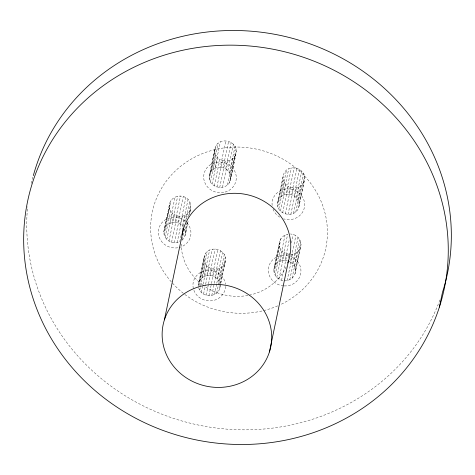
<?xml version="1.0" encoding="UTF-8"?>
<svg xmlns="http://www.w3.org/2000/svg" width="475" height="475" viewBox="0 0 475 475"><rect width="100%" height="100%" fill="white"/><g stroke="black" fill="none" stroke-linecap="round" stroke-linejoin="round"><path stroke-width="0.36" stroke-dasharray="2.38 1.78" d="M181.141 235.297L179.793 241.727C172.087 245.848 161.411 238.135 164.267 229.461L169.801 203.009C171.867 196.549 180.304 194.156 185.862 197.659C191.959 201.044 191.526 208.673 189.513 214.368M163.822 232.079L169.801 203.009M182.085 240.231C187.15 235.291 185.689 227.24 188.017 221.047M209.16 176.807L215.145 147.737C218.945 135.215 240.006 141.514 235.903 154.09L230.369 180.547C226.997 191.645 208.602 188.343 209.16 176.807L215.145 147.737M198.562 286.312L198.865 282.37L204.398 255.918C208.198 243.396 229.259 249.69 225.156 262.271L220.667 283.717M198.419 284.988L204.398 255.918M230.369 180.547L236.354 151.477M198.704 287.636C201.091 298.811 219.794 297.914 220.073 286.11L225.607 259.659M277.519 203.745L283.504 174.675C287.304 162.153 308.358 168.453 304.261 181.028L298.728 207.486C295.355 218.577 276.955 215.282 277.519 203.745L283.504 174.675M282.946 280.529C276.961 279.805 272.365 273.291 274.271 267.425L279.805 240.973C280.998 237.482 284.109 234.941 287.684 234.181L282.15 260.632C278.576 261.392 275.464 263.934 274.271 267.425M273.826 270.038L279.805 240.973M298.728 207.486L304.707 178.416M284.341 280.772C289.851 281.147 295.319 276.836 295.48 271.166L301.013 244.714C301.156 238.99 296.067 234.228 290.492 233.979M295.028 273.778L301.013 244.714M164.267 229.461L165.425 227.068L170.958 200.61M164.107 234.727L169.64 208.276L169.355 205.622M165.116 237.239L170.65 210.787L169.64 208.276M165.425 227.068L167.212 225.049L169.498 223.547L175.032 197.095M166.773 239.436L172.306 212.978L170.65 210.787M169.498 223.547L172.14 222.668L177.674 196.217M168.963 241.169L174.503 214.712L172.306 212.978M172.14 222.668L174.954 222.466L180.488 196.015M171.546 242.321L177.08 215.864L174.503 214.712M183.766 227.495L182.519 225.845L180.328 224.111L177.745 222.959L183.279 196.507M174.337 242.814L179.871 216.357C184.466 216.588 189.086 213.803 190.558 209.362M180.328 224.111L185.862 197.659M177.151 242.612L182.685 216.155M182.519 225.845L188.053 199.393M182.186 230.292L185.327 215.276M185.672 220.893L189.709 201.59M182.234 239.513L184.775 227.359M186.574 218.779L187.619 213.78M185.476 233.201L185.185 230.553L186.681 223.404M188.029 216.968L190.718 204.096M189.365 214.617L191.009 206.75M185.024 235.814L188.314 220.085M209.612 174.194L210.769 171.796L216.303 145.344M209.451 179.461L214.985 153.003L214.7 150.355M210.769 171.796L212.551 169.777L218.084 143.325M210.461 181.967L215.994 155.515L214.985 153.003M212.551 169.777L214.842 168.281L220.376 141.823M212.117 184.163L217.651 157.712L215.994 155.515M214.308 185.897L219.842 159.446L217.651 157.712M214.842 168.281L217.485 167.396L220.299 167.2L225.833 140.743M216.891 187.049L222.425 160.598L219.842 159.446M230.814 177.935C230.909 173.238 227.495 169.053 223.09 167.693L228.623 141.235M198.865 282.37L200.023 279.977L205.556 253.519M199.156 285.493L204.238 261.185L203.953 258.531M219.682 187.542L225.215 161.09C229.811 161.316 234.43 158.537 235.903 154.09M200.023 279.977L201.81 277.958L207.343 251.507M199.714 290.148L205.248 263.69L204.238 261.185M225.672 168.845L231.206 142.387M222.496 187.34L228.03 160.888M201.81 277.958L204.096 276.456L209.629 250.004M201.37 292.345L206.904 265.887L205.248 263.69M227.863 170.572L233.397 144.121M204.096 276.456L206.738 275.577L212.272 249.126M203.561 294.078L205.509 284.78M205.657 284.068L209.101 267.621L206.904 265.887M229.52 172.769L235.054 146.318M227.43 184.959L232.964 158.507M206.738 275.577L209.552 275.375L215.086 248.924M230.529 175.281L236.063 148.829M229.211 182.94L234.745 156.489M206.144 295.23L208.388 284.501M208.537 283.789L211.678 268.773L209.101 267.621M220.073 286.11C220.162 281.42 216.748 277.234 212.343 275.868L217.877 249.417M208.935 295.723L211.328 284.282M211.482 283.563L214.468 269.266C219.064 269.497 223.683 266.712 225.156 262.271M214.926 277.02L220.459 250.568M211.749 295.521L217.283 269.064M217.117 278.754L222.65 252.302M214.391 294.637L216.636 283.913M216.784 283.201L219.925 268.185M218.773 280.951L224.307 254.499M216.683 293.14L222.217 266.683M219.783 283.462L225.316 257.005M219.622 288.723L220.519 284.436M277.81 206.393L283.343 179.942L283.053 177.288M277.97 201.133L279.122 198.734L280.909 196.715L286.443 170.264M278.819 208.905L284.353 182.453L283.343 179.942M280.909 196.715L283.201 195.219L288.735 168.762M280.476 211.102L286.009 184.65L284.353 182.453M283.201 195.219L285.843 194.334L291.377 167.883M282.667 212.836L288.2 186.378L286.009 184.65M285.843 194.334L288.658 194.138L294.191 167.681M285.249 213.987L290.783 187.53L288.2 186.378M275.429 265.026L280.962 238.575M274.117 272.692L279.65 246.24L279.359 243.586M299.173 204.868C299.262 200.177 295.854 195.991 291.448 194.625L296.982 168.174M275.12 275.203L280.654 248.746L279.65 246.24M288.04 214.48L293.574 188.023C298.163 188.254 302.789 185.476 304.261 181.028M279.508 261.511L285.042 235.06M276.777 277.394L282.31 250.942L280.654 248.746M294.025 195.777L299.559 169.326M290.848 214.278L296.388 187.827M278.973 279.128L284.507 252.676L282.31 250.942M296.222 197.511L301.756 171.059M293.491 213.4L299.03 186.942M282.15 260.632L284.958 260.431L289.15 240.409M297.878 199.708L303.412 173.256M281.55 280.28L287.084 253.828L284.507 252.676M295.783 211.898L301.316 185.446M298.882 202.219L304.422 175.768M288.349 258.062L288.8 255.918M288.948 255.206L289.4 253.056M291.49 243.052L293.283 234.472M295.48 271.166C295.521 267.467 293.443 264.017 290.332 262.075L295.866 235.624M287.155 280.571L292.689 254.119C296.263 253.359 299.375 250.818 300.562 247.327M292.523 263.809L298.062 237.357M289.798 279.692L295.331 253.24M294.179 266.006L299.719 239.548M292.089 278.196L297.623 251.738M295.189 268.512L300.723 242.06M291.282 254.22L292.689 254.119M222.425 160.598L225.215 161.09M220.299 167.2L223.09 167.693M290.783 187.53L293.574 188.023M288.658 194.138L291.448 194.625M177.08 215.864L179.871 216.357M174.954 222.466L177.745 222.959M287.084 253.828L289.875 254.321M284.958 260.431L287.749 260.923M211.678 268.773L214.468 269.266M209.552 275.375L212.343 275.868M289.043 261.499L290.332 262.075M184.68 229.294L185.185 230.553M277.733 305.853A88.617 82.882 11.8 0 1 150.789 223.25A88.617 82.882 11.8 0 1 286.437 161.227A88.617 82.882 11.8 0 1 281.034 304.344M439.844 300.022A212.859 199.078 11.8 0 1 194.631 424.234A212.859 199.078 11.8 0 1 27.609 206.714M31.368 183.433A212.859 199.078 11.8 0 1 33.137 176.302M286.128 266.837A54.94 51.383 11.8 0 1 249.363 295.123M247.944 295.408A54.94 51.383 11.8 0 1 203.092 285.22M202.516 284.792A54.94 51.383 11.8 0 1 181.177 244.102M272.116 205.467A16.358 15.301 11.8 0 1 288.812 188.985A16.358 15.301 11.8 0 1 304.457 207.148A16.358 15.301 11.8 0 1 283.676 218.886M279.787 217.152A16.358 15.301 11.8 0 1 272.472 207.456M179.105 247.511A16.358 15.301 11.8 0 0 186.265 222.158A16.358 15.301 11.8 0 0 159.012 227.852L158.335 231.794A16.358 15.301 11.8 0 0 169.979 247.22L174.183 247.962A16.358 15.301 11.8 0 0 178.422 247.659M225.554 286.395A16.358 15.301 11.8 0 1 208.78 300.871L204.577 300.129A16.358 15.301 11.8 0 1 193.61 280.761C195.831 274.069 202.789 269.883 209.707 270.228A16.358 15.301 11.8 0 1 225.477 284.388M290.664 256.494A16.358 15.301 11.8 0 1 300.633 274.099A16.358 15.301 11.8 0 1 284.187 285.926M283.48 285.873A16.358 15.301 11.8 0 1 268.601 267.437A16.358 15.301 11.8 0 1 289.322 256.019M223.761 192.393L219.527 192.696L215.317 191.953A16.358 15.301 11.8 0 1 206.898 167.883A16.358 15.301 11.8 0 1 233.617 169.278A16.358 15.301 11.8 0 1 223.761 192.393"/><path stroke-width="0.71" d="M164.415 319.823L183.463 228.766M269.42 351.963A54.94 51.383 11.8 0 0 204.244 285.451A54.94 51.383 11.8 0 0 177.086 370.262A54.94 51.383 11.8 0 0 269.42 351.963L288.467 260.906M439.387 307.099A212.859 199.078 11.8 0 0 186.877 49.4A212.859 199.078 11.8 0 0 81.635 378.005A212.859 199.078 11.8 0 0 439.387 307.099L442.457 292.428A212.859 199.078 11.8 0 0 295.688 39.229A212.859 199.078 11.8 0 0 33.333 175.596M181.925 234.941A54.94 51.383 11.8 0 1 249.458 195.243A54.94 51.383 11.8 0 1 287.779 262.901"/></g></svg>
